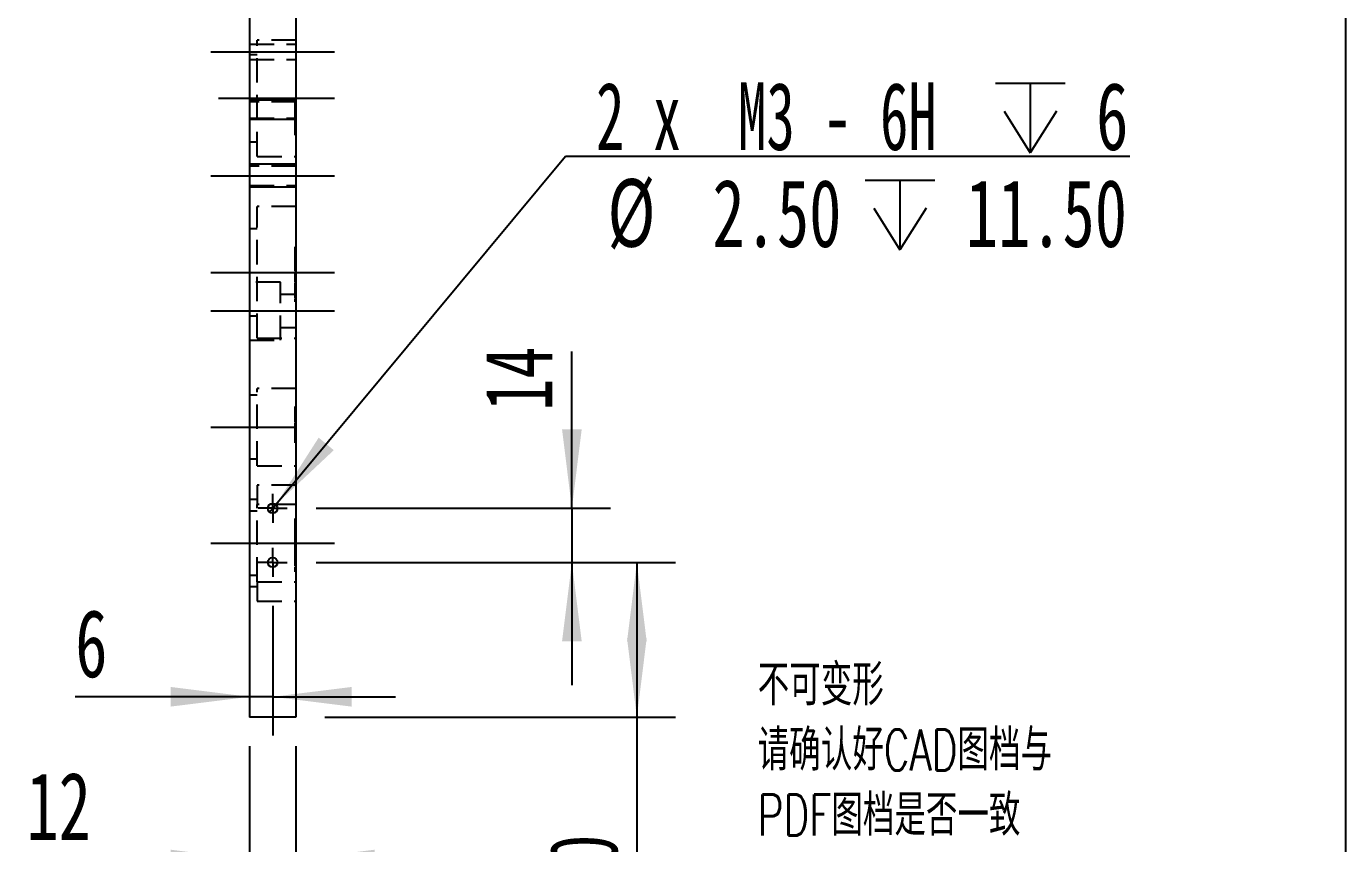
# Model space of a CAD drawing. Extents: x 2 to 292, y 3 to 207.
# Drawn here: x 224 to 292.2, y 39.7 to 82 of the extents above; entities that cross this region are included whole.
import ezdxf

# ---------------------------------------------------------------- set-up
doc = ezdxf.new("R2010")
doc.units = 0
for name, pattern in [('SLD-中心线', [34.29, 30.48, -1.27, 1.27, -1.27]), ('SLD-实线', [0]), ('SLD-虚线', [1.905, 1.27, -0.635])]:
    doc.linetypes.add(name, pattern=pattern)
doc.layers.get('0').update_dxf_attribs({"linetype": 'CONTINUOUS'})
doc.layers.add('图框', color=7, linetype='SLD-实线')
doc.layers.add('粗实线', color=7, linetype='SLD-实线')
doc.styles.add('SLDTEXTSTYLE0', font='TXT', dxfattribs={"width": 0.7, "bigfont": 'bigfont'})
doc.styles.add('SLDTEXTSTYLE11', font='TXT', dxfattribs={"width": 0.616667})
doc.styles.add('SLDTEXTSTYLE2', font='TXT', dxfattribs={"width": 0.7})
doc.dimstyles.new('SLDDIMSTYLE13', dxfattribs={"dimtxt": 3.5, "dimasz": 4.08, "dimexe": 0, "dimexo": 0.0625, "dimgap": 0.875, "dimtad": 2, "dimlfac": 5, "dimrnd": 1e-09, "dimzin": 12, "dimtxsty": 'SLDTEXTSTYLE2', "dimsah": 1, "dimcen": 0.09, "dimazin": 3, "dimtfac": 1, "dimtmove": 0, "dimatfit": 3, "dimtolj": 1, "dimtzin": 12})
doc.dimstyles.new('SLDDIMSTYLE15', dxfattribs={"dimtxt": 3.5, "dimasz": 4.08, "dimexe": 0, "dimexo": 0.0625, "dimgap": 0.875, "dimtad": 0, "dimtih": 1, "dimtoh": 1, "dimdec": 6, "dimlfac": 5, "dimrnd": 1e-09, "dimzin": 12, "dimtxsty": 'SLDTEXTSTYLE2', "dimblk1": 'NONE', "dimsah": 1, "dimcen": 0, "dimazin": 3, "dimtfac": 1, "dimtmove": 0, "dimatfit": 3, "dimtolj": 1, "dimtzin": 12})
doc.dimstyles.new('SLDDIMSTYLE4', dxfattribs={"dimtxt": 3.5, "dimasz": 4.08, "dimexe": 0, "dimexo": 0.0625, "dimgap": 0.875, "dimtad": 2, "dimlfac": 5, "dimrnd": 1e-09, "dimzin": 12, "dimtxsty": 'SLDTEXTSTYLE2', "dimsah": 1, "dimcen": 0.09, "dimazin": 3, "dimtfac": 1, "dimtofl": 0, "dimtmove": 0, "dimatfit": 3, "dimtolj": 1, "dimtzin": 12})

# ---------------------------------------------------------------- blocks, each defined once
blk = doc.blocks.new('SW_NOTE_0')
at = {"layer": '图框', "color": 0, "char_height": 2.11667, "attachment_point": 1, "rotation": 360, "style": 'SLDTEXTSTYLE0'}
for s, insert in [('\\M+19573\\M+189C2变\\M+18C60', (0, 2.729)), ('请确认\\M+18D44CAD图\\M+19E83\\M+1975E', (0, -0.639)), ('PDF图\\M+19E83\\M+190A5\\M+194DB\\M+188EA\\M+19276', (0, -4.006))]:
    blk.add_mtext(s, dxfattribs=dict(at, insert=insert))
blk = doc.blocks.new('_D_78')
at = {"layer": '图框', "color": 5}
for p, q in [((235.53, 44.771), (235.53, 36.91)), ((237.93, 44.771), (237.93, 36.91)), ((235.53, 38.91), (223.994, 38.91)), ((237.93, 38.91), (235.53, 38.91)), ((237.93, 38.91), (244.28, 38.91))]:
    blk.add_line(p, q, dxfattribs=at)
for points in [[(235.53, 38.91), (231.45, 39.418), (231.45, 38.402)], [(237.93, 38.91), (242.01, 38.402), (242.01, 39.418)]]:
    blk.add_solid(points, dxfattribs=at)
at = {"layer": '图框', "color": 5, "insert": (223.994, 43.422), "char_height": 3.5, "attachment_point": 1, "style": 'SLDTEXTSTYLE2'}
blk.add_mtext('12', dxfattribs=at)
blk = doc.blocks.new('_D_79')
at = {"layer": '图框', "color": 5}
for p, q in [((238.98, 54.271), (257.558, 54.271)), ((255.558, 54.271), (255.558, 46.271)), ((239.43, 46.271), (257.558, 46.271)), ((255.558, 46.271), (255.558, 36.864))]:
    blk.add_line(p, q, dxfattribs=at)
for points in [[(255.558, 54.271), (255.05, 50.191), (256.066, 50.191)], [(255.558, 46.271), (256.066, 50.351), (255.05, 50.351)]]:
    blk.add_solid(points, dxfattribs=at)
at = {"layer": '图框', "color": 5, "insert": (251.046, 36.864), "char_height": 3.5, "attachment_point": 1, "rotation": 90, "style": 'SLDTEXTSTYLE2'}
blk.add_mtext('40', dxfattribs=at)
blk = doc.blocks.new('_D_80')
at = {"layer": '图框', "color": 5}
for p, q in [((252.198, 57.071), (252.198, 65.178)), ((238.98, 57.071), (254.198, 57.071)), ((252.198, 57.071), (252.198, 54.271)), ((238.98, 54.271), (254.198, 54.271)), ((252.198, 54.271), (252.198, 47.921))]:
    blk.add_line(p, q, dxfattribs=at)
for points in [[(252.198, 57.071), (252.706, 61.151), (251.69, 61.151)], [(252.198, 54.271), (251.69, 50.191), (252.706, 50.191)]]:
    blk.add_solid(points, dxfattribs=at)
at = {"layer": '图框', "color": 5, "insert": (247.687, 62.106), "char_height": 3.5, "attachment_point": 1, "rotation": 90, "style": 'SLDTEXTSTYLE2'}
blk.add_mtext('14', dxfattribs=at)
blk = doc.blocks.new('_D_81')
at = {"layer": '图框', "color": 5}
for p, q in [((236.73, 52.021), (236.73, 45.325)), ((235.53, 47.325), (226.52, 47.325)), ((236.73, 47.325), (235.53, 47.325)), ((236.73, 47.325), (243.08, 47.325))]:
    blk.add_line(p, q, dxfattribs=at)
for points in [[(235.53, 47.325), (231.45, 47.833), (231.45, 46.817)], [(236.73, 47.325), (240.81, 46.817), (240.81, 47.833)]]:
    blk.add_solid(points, dxfattribs=at)
at = {"layer": '图框', "color": 5, "insert": (226.52, 51.837), "char_height": 3.5, "attachment_point": 1, "style": 'SLDTEXTSTYLE2'}
blk.add_mtext('6', dxfattribs=at)
blk = doc.blocks.new('SW_SYMBOL_HOLE_DEPTH')
at = {"layer": '图框', "color": 0}
for p, q in [((0, 875), (800, 875)), ((400, 875), (400, 75)), ((100, 555), (400, 75)), ((700, 555), (400, 75))]:
    blk.add_line(p, q, dxfattribs=at)
blk = doc.blocks.new('_D_82')
at = {"layer": '图框', "color": 5}
for p, q in [((236.89, 57.264), (251.86, 75.28)), ((251.86, 75.28), (281.053, 75.28)), ((236.57, 56.879), (236.89, 57.264))]:
    blk.add_line(p, q, dxfattribs=at)
blk.add_solid([(236.89, 57.264), (239.888, 60.077), (239.107, 60.726)], dxfattribs=at)
at = {"layer": '图框', "color": 5, "xscale": 0.004511737089201878, "yscale": 0.004511737089201878, "zscale": 0.004511737089201878}
for p in [(274.093, 75.108), (267.356, 70.094)]:
    blk.add_blockref('SW_SYMBOL_HOLE_DEPTH', p, dxfattribs=at)
at = {"layer": '图框', "color": 5, "char_height": 3.5, "attachment_point": 1}
for s, insert, style in [('2 x  M3 - 6H', (253.448, 79.1), 'SLDTEXTSTYLE11'), ('6', (279.303, 79.1), 'SLDTEXTSTYLE2'), ('%%c', (254.04, 74.1), 'SLDTEXTSTYLE2'), ('2.50', (259.467, 74.085), 'SLDTEXTSTYLE2'), ('11.50', (272.567, 74.085), 'SLDTEXTSTYLE2')]:
    blk.add_mtext(s, dxfattribs=dict(at, insert=insert, style=style))
blk = doc.blocks.new('_NONE')
blk = doc.blocks.new('SW_CENTERMARKSYMBOL_68')
at = {"layer": '图框', "color": 0}
for p, q in [((0, 0.5), (0, 0.75)), ((-0.5, 0), (-0.75, 0)), ((0, 0), (-0.5, 0)), ((0, 0), (0, 0.5)), ((0, 0), (0, -0.5)), ((0, 0), (0.5, 0)), ((0.5, 0), (0.75, 0)), ((0, -0.5), (0, -0.75))]:
    blk.add_line(p, q, dxfattribs=at)
blk = doc.blocks.new('SW_CENTERMARKSYMBOL_69')
at = {"layer": '图框', "color": 0}
for p, q in [((0, 0.5), (0, 0.75)), ((-0.5, 0), (-0.75, 0)), ((0, 0), (-0.5, 0)), ((0, 0), (0, 0.5)), ((0, 0), (0, -0.5)), ((0, 0), (0.5, 0)), ((0.5, 0), (0.75, 0)), ((0, -0.5), (0, -0.75))]:
    blk.add_line(p, q, dxfattribs=at)

msp = doc.modelspace()

# ---------------------------------------------------------------- linework, layer by layer
at = {"color": 7, "linetype": 'SLD-实线'}
for p, q in [((235.53011907, 162.27148789), (235.53011907, 46.27149122)), ((237.93011909, 162.27148789), (237.93011909, 46.27149122)), ((237.93011908, 78.17148955), (235.53011908, 78.17148955)), ((237.93011908, 78.17148955), (235.53011908, 78.17148955)), ((237.93011908, 78.17148955), (235.53011908, 78.17148955)), ((237.93011908, 78.17148955), (235.53011908, 78.17148955)), ((237.93011908, 77.17148955), (235.53011908, 77.17148955)), ((237.93011908, 77.17148955), (235.53011908, 77.17148955)), ((237.93011908, 77.17148955), (235.53011908, 77.17148955)), ((237.93011908, 77.17148955), (235.53011908, 77.17148955)), ((237.93011908, 74.87148955), (235.53011908, 74.87148955)), ((237.93011908, 74.87148955), (235.53011908, 74.87148955)), ((237.93011908, 73.67148955), (235.53011908, 73.67148955)), ((237.93011908, 73.67148955), (235.53011908, 73.67148955)), ((237.93011909, 67.98231619), (237.93511908, 67.98231619)), ((237.93011909, 67.88961905), (237.93511908, 67.88961905)), ((237.93011909, 46.27149122), (235.53011907, 46.27149122))]:
    msp.add_line(p, q, dxfattribs=at)
at = {"color": 7, "linetype": 'SLD-虚线'}
for p, q in [((235.93011904, 75.27149039), (235.93011904, 81.27148914)), ((237.93011909, 81.27148914), (235.93011904, 81.27148914)), ((235.53011907, 81.07149022), (237.93011909, 81.07149022)), ((235.93011904, 80.52148985), (235.53011907, 80.52148985)), ((235.53011907, 80.27149009), (237.93011909, 80.27149009)), ((237.93011909, 78.09149044), (235.53011907, 78.09149044)), ((237.89011906, 78.22759467), (237.89011906, 78.29109448)), ((237.89011906, 78.29109448), (237.93011909, 78.29109448)), ((237.89011906, 78.22759467), (237.93011909, 78.22759467)), ((237.89011906, 78.07801085), (237.93011909, 78.07801085)), ((237.89011906, 77.99746411), (237.93011909, 77.99746411)), ((237.89011906, 77.94845419), (237.89011906, 77.99746411)), ((237.89011906, 77.94845419), (237.93011909, 77.94845419)), ((237.89011906, 76.95037442), (237.89011906, 77.94845419)), ((235.53011907, 77.25148814), (237.93011909, 77.25148814)), ((237.89011906, 76.95037442), (237.93011909, 76.95037442)), ((237.89011906, 76.76328438), (237.93011909, 76.76328438)), ((237.89011906, 76.54764669), (237.93011909, 76.54764669)), ((237.89011906, 76.4440866), (237.89011906, 76.54764669)), ((237.89011906, 76.4440866), (237.93011909, 76.4440866)), ((237.89011906, 76.40658336), (237.89011906, 76.4440866)), ((237.89011906, 76.40658336), (237.93011909, 76.40658336)), ((235.53011907, 76.02148967), (235.93011904, 76.02148967)), ((237.89011906, 76.37504952), (237.93011909, 76.37504952)), ((235.93011904, 75.27149039), (237.93011909, 75.27149039)), ((237.93011909, 74.77149087), (235.53011907, 74.77149087)), ((235.53011907, 73.77148884), (237.93011909, 73.77148884)), ((235.93011904, 65.87148922), (235.93011904, 72.6714881)), ((237.93011909, 72.6714881), (235.93011904, 72.6714881)), ((235.93011904, 71.52149098), (235.53011907, 71.52149098)), ((237.89011906, 70.60432451), (237.93011909, 70.60432451)), ((237.89011906, 70.58429437), (237.93011909, 70.58429437)), ((237.89011906, 70.57577389), (237.93011909, 70.57577389)), ((237.89011906, 70.55574375), (237.93011909, 70.55574375)), ((237.89011906, 70.55276053), (237.93011909, 70.55276053)), ((237.89011906, 70.54977732), (237.93011909, 70.54977732)), ((237.89011906, 70.52974718), (237.93011909, 70.52974718)), ((237.89011906, 70.50971704), (237.93011909, 70.50971704)), ((237.89011906, 70.48372047), (237.93011909, 70.48372047)), ((237.89011906, 70.40019053), (237.93011909, 70.40019053)), ((237.89011906, 70.36269026), (237.93011909, 70.36269026)), ((237.89011906, 70.34862655), (237.93011909, 70.34862655)), ((237.89011906, 70.33711987), (237.93011909, 70.33711987)), ((237.89011906, 70.30259984), (237.93011909, 70.30259984)), ((237.89011906, 70.28214353), (237.93011909, 70.28214353)), ((237.93011909, 70.24135011), (237.89011906, 70.24135011)), ((237.89011906, 70.23355978), (237.93011909, 70.23355978)), ((237.89011906, 70.23057657), (237.93011909, 70.23057657)), ((237.89011906, 70.2220531), (237.93011909, 70.2220531)), ((237.89011906, 70.21906989), (237.93011909, 70.21906989)), ((237.89011906, 70.18753605), (237.93011909, 70.18753605)), ((237.89011906, 70.15301602), (237.93011909, 70.15301602)), ((237.89011906, 70.15003281), (237.93011909, 70.15003281)), ((237.89011906, 70.11551278), (237.93011909, 70.11551278)), ((237.89011906, 70.10102289), (237.93011909, 70.10102289)), ((237.89011906, 70.0969817), (237.93011909, 70.0969817)), ((237.89011906, 70.086533), (237.93011909, 70.086533)), ((237.89011906, 70.06096261), (237.93011909, 70.06096261)), ((237.89011906, 70.04647272), (237.93011909, 70.04647272)), ((237.89011906, 70.0405063), (237.93011909, 70.0405063)), ((237.89011906, 70.02047616), (237.93011909, 70.02047616)), ((237.89011906, 70.01195269), (237.93011909, 70.01195269)), ((237.89011906, 70.00343221), (237.93011909, 70.00343221)), ((237.89011906, 69.99192553), (237.93011909, 69.99192553)), ((237.89011906, 69.98041885), (237.93011909, 69.98041885)), ((237.89011906, 69.95442229), (237.93011909, 69.95442229)), ((237.89011906, 69.92288547), (237.93011909, 69.92288547)), ((237.93011909, 69.91571801), (237.89011906, 69.91571801)), ((237.89011906, 69.90541237), (237.93011909, 69.90541237)), ((237.89011906, 69.89987212), (237.93011909, 69.89987212)), ((237.89011906, 69.87089234), (237.93011909, 69.87089234)), ((237.93011909, 69.84489875), (237.89011906, 69.84489875)), ((237.89011906, 69.84233873), (237.93011909, 69.84233873)), ((237.89011906, 69.8333891), (237.93011909, 69.8333891)), ((237.89011906, 69.82188242), (237.93011909, 69.82188242)), ((237.89011906, 69.80185526), (237.93011909, 69.80185526)), ((237.89011906, 69.75582855), (237.93011909, 69.75582855)), ((237.89011906, 69.74133866), (237.93011909, 69.74133866)), ((237.89011906, 69.7328152), (237.93011909, 69.7328152)), ((237.89011906, 69.72727495), (237.93011909, 69.72727495)), ((237.89011906, 69.72429174), (237.93011909, 69.72429174)), ((237.89011906, 69.70426159), (237.93011909, 69.70426159)), ((237.89011906, 69.66377514), (237.93011909, 69.66377514)), ((237.89011906, 69.65525168), (237.93011909, 69.65525168)), ((237.89011906, 69.64672821), (237.93011909, 69.64672821)), ((237.89011906, 69.63777857), (237.93011909, 69.63777857)), ((237.89011906, 69.6262719), (237.93011909, 69.6262719)), ((237.89011906, 69.59473806), (237.93011909, 69.59473806)), ((237.89011906, 69.58024817), (237.93011909, 69.58024817)), ((237.89011906, 69.57470792), (237.93011909, 69.57470792)), ((237.89011906, 69.56618445), (237.93011909, 69.56618445)), ((237.89011906, 69.51717454), (237.93011909, 69.51717454)), ((237.89011906, 69.50566786), (237.93011909, 69.50566786)), ((237.89011906, 69.49714439), (237.93011909, 69.49714439)), ((237.89011906, 69.49117797), (237.93011909, 69.49117797)), ((237.89011906, 69.4651814), (237.93011909, 69.4651814)), ((237.89011906, 69.38463765), (237.89011906, 69.4366278)), ((237.89011906, 69.4366278), (237.93011909, 69.4366278)), ((237.89011906, 69.42810433), (237.93011909, 69.42810433)), ((237.89011906, 69.41361743), (237.93011909, 69.41361743)), ((237.89011906, 69.38463765), (237.93011909, 69.38463765)), ((237.89011906, 69.34457737), (237.89011906, 69.38463765)), ((237.89011906, 69.38208061), (237.93011909, 69.38208061)), ((237.89011906, 69.37611418), (237.93011909, 69.37611418)), ((237.93011909, 69.35949641), (237.89011906, 69.35949641)), ((237.89011906, 69.34457737), (237.93011909, 69.34457737)), ((237.89011906, 69.34159415), (237.93011909, 69.34159415)), ((237.89011906, 69.32454722), (237.93011909, 69.32454722)), ((237.89011906, 69.30153387), (237.93011909, 69.30153387)), ((237.89011906, 69.29002719), (237.93011909, 69.29002719)), ((237.89011906, 69.28406077), (237.93011909, 69.28406077)), ((237.89011906, 69.27852052), (237.93011909, 69.27852052)), ((237.89011906, 69.26403063), (237.93011909, 69.26403063)), ((237.89011906, 69.25550716), (237.93011909, 69.25550716)), ((237.89011906, 69.25252395), (237.93011909, 69.25252395)), ((237.89011906, 69.24954074), (237.93011909, 69.24954074)), ((237.89011906, 69.24101728), (237.93011909, 69.24101728)), ((237.89011906, 69.22354715), (237.93011909, 69.22354715)), ((237.89011906, 69.22099011), (237.93011909, 69.22099011)), ((237.89011906, 69.2180069), (237.93011909, 69.2180069)), ((237.89011906, 69.21502369), (237.93011909, 69.21502369)), ((237.89011906, 69.13447695), (237.89011906, 69.20948344)), ((237.89011906, 69.20948344), (237.93011909, 69.20948344)), ((237.89011906, 69.17604225), (237.93011909, 69.17604225)), ((237.89011906, 69.1719802), (237.93011909, 69.1719802)), ((237.89011906, 69.13447695), (237.93011909, 69.13447695)), ((237.89011906, 69.01387291), (237.89011906, 69.13447695)), ((237.89011906, 69.12297028), (237.93011909, 69.12297028)), ((237.89011906, 69.09995692), (237.93011909, 69.09995692)), ((237.89011906, 69.09441667), (237.93011909, 69.09441667)), ((237.89011906, 69.07992678), (237.93011909, 69.07992678)), ((237.89011906, 69.050947), (237.93011909, 69.050947)), ((237.89011906, 69.03091984), (237.93011909, 69.03091984)), ((237.89011906, 68.91031282), (237.89011906, 69.01387291)), ((237.89011906, 69.01387291), (237.93011909, 69.01387291)), ((237.89011906, 69.00236624), (237.93011909, 69.00236624)), ((237.89011906, 68.964863), (237.93011909, 68.964863)), ((237.89011906, 68.95037311), (237.93011909, 68.95037311)), ((237.89011906, 68.93588322), (237.93011909, 68.93588322)), ((237.89011906, 68.92735975), (237.93011909, 68.92735975)), ((237.89011906, 68.9218195), (237.93011909, 68.9218195)), ((237.89011906, 68.91585308), (237.93011909, 68.91585308)), ((237.89011906, 68.89283972), (237.89011906, 68.91031282)), ((237.89011906, 68.91031282), (237.93011909, 68.91031282)), ((237.89011906, 68.89582294), (237.93011909, 68.89582294)), ((237.89011906, 68.89283972), (237.93011909, 68.89283972)), ((237.1301191, 68.77149063), (235.53011907, 68.77149063)), ((237.1301191, 65.77149051), (237.1301191, 68.77149063)), ((237.88511907, 68.69552451), (237.93511908, 68.69552451)), ((237.89011906, 68.87834983), (237.93011909, 68.87834983)), ((237.89011906, 68.87579279), (237.93011909, 68.87579279)), ((237.89011906, 68.85831969), (237.93011909, 68.85831969)), ((237.89011906, 68.85533648), (237.93011909, 68.85533648)), ((237.89011906, 68.84681302), (237.93011909, 68.84681302)), ((237.89011906, 68.76925247), (237.89011906, 68.84681302)), ((237.89011906, 68.83829253), (237.93011909, 68.83829253)), ((237.89011906, 68.82678586), (237.93011909, 68.82678586)), ((237.89011906, 68.82081943), (237.93011909, 68.82081943)), ((237.89011906, 68.8037725), (237.93011909, 68.8037725)), ((237.89011906, 68.78374236), (237.93011909, 68.78374236)), ((237.89011906, 68.77223569), (237.93011909, 68.77223569)), ((237.89011906, 68.76925247), (237.93011909, 68.76925247)), ((237.89011906, 68.76328605), (237.93011909, 68.76328605)), ((237.89011906, 68.73771566), (237.93011909, 68.73771566)), ((237.89011906, 68.73473244), (237.93011909, 68.73473244)), ((237.89011906, 68.68749278), (237.89011906, 68.73473244)), ((237.89011906, 68.68870574), (237.93011909, 68.68870574)), ((237.89011906, 68.68018227), (237.93011909, 68.68018227)), ((237.89011906, 68.60816198), (237.89011906, 68.67123263)), ((237.89011906, 68.67123263), (237.93011909, 68.67123263)), ((237.89011906, 68.65972596), (237.93011909, 68.65972596)), ((237.89011906, 68.65120547), (237.93011909, 68.65120547)), ((237.89011906, 68.63415855), (237.93011909, 68.63415855)), ((237.89011906, 68.61114519), (237.93011909, 68.61114519)), ((237.89011906, 68.60816198), (237.93011909, 68.60816198)), ((237.89011906, 68.5791822), (237.93011909, 68.5791822)), ((237.89011906, 68.57662516), (237.93011909, 68.57662516)), ((237.89011906, 68.53912192), (237.93011909, 68.53912192)), ((237.89011906, 68.53315549), (237.93011909, 68.53315549)), ((237.89011906, 68.52761524), (237.93011909, 68.52761524)), ((237.89011906, 68.47008186), (237.93011909, 68.47008186)), ((237.89011906, 68.45261174), (237.93011909, 68.45261174)), ((237.89011906, 68.40658503), (237.93011909, 68.40658503)), ((237.89011906, 68.39507835), (237.93011909, 68.39507835)), ((237.89011906, 68.3895381), (237.93011909, 68.3895381)), ((237.89011906, 68.38101464), (237.93011909, 68.38101464)), ((237.89011906, 68.372065), (237.93011909, 68.372065)), ((237.89011906, 68.36055832), (237.93011909, 68.36055832)), ((237.89011906, 68.3435114), (237.93011909, 68.3435114)), ((237.89011906, 68.32902151), (237.93011909, 68.32902151)), ((237.89011906, 68.30126958), (237.93011909, 68.30126958)), ((237.89011906, 68.27745455), (237.93011909, 68.27745455)), ((237.89011906, 68.22844761), (237.93011909, 68.22844761)), ((237.89011906, 68.2254644), (237.93011909, 68.2254644)), ((237.93011909, 68.12149005), (237.1301191, 68.12149005)), ((237.88511907, 68.17047017), (237.93511908, 68.17047017)), ((237.88511907, 67.98231619), (237.93011909, 67.98231619)), ((237.88511907, 67.88961905), (237.93011909, 67.88961905)), ((237.88511907, 67.79752987), (237.93511908, 67.79752987)), ((237.88511907, 67.74036007), (237.93511908, 67.74036007)), ((237.88511907, 67.73792224), (237.93511908, 67.73792224)), ((237.89011906, 68.18796115), (237.93011909, 68.18796115)), ((237.89011906, 68.17645448), (237.93011909, 68.17645448)), ((237.89011906, 68.14790087), (237.93011909, 68.14790087)), ((237.89011906, 68.11039763), (237.93011909, 68.11039763)), ((237.89011906, 67.99831706), (237.89011906, 68.10741442)), ((237.89011906, 68.10741442), (237.93011909, 68.10741442)), ((237.89011906, 68.10485738), (237.93011909, 68.10485738)), ((237.89011906, 68.09889095), (237.93011909, 68.09889095)), ((237.89011906, 68.0643739), (237.93011909, 68.0643739)), ((237.89011906, 68.05286723), (237.93011909, 68.05286723)), ((237.89011906, 68.02133041), (237.93011909, 68.02133041)), ((237.89011906, 67.99831706), (237.93011909, 67.99831706)), ((237.89011906, 67.99235063), (237.93011909, 67.99235063)), ((237.89011906, 67.97232049), (237.93011909, 67.97232049)), ((237.89011906, 67.96933728), (237.93011909, 67.96933728)), ((237.89011906, 67.94078367), (237.93011909, 67.94078367)), ((237.89011906, 67.93481725), (237.93011909, 67.93481725)), ((237.89011906, 67.86023992), (237.93011909, 67.86023992)), ((237.89011906, 67.79972332), (237.93011909, 67.79972332)), ((237.89011906, 67.76520329), (237.93011909, 67.76520329)), ((237.89011906, 67.74517315), (237.93011909, 67.74517315)), ((237.89011906, 67.73920672), (237.93011909, 67.73920672)), ((235.53011907, 67.02148932), (235.93011904, 67.02148932)), ((237.1301191, 66.4214881), (237.93011909, 66.4214881)), ((235.53011907, 65.77149051), (237.1301191, 65.77149051)), ((235.93011904, 65.87148922), (237.93011909, 65.87148922)), ((235.93011904, 62.92148846), (235.53011907, 62.92148846)), ((235.93011904, 59.27149075), (235.93011904, 63.27148991)), ((237.93011909, 63.27148991), (235.93011904, 63.27148991)), ((237.89011906, 62.33115213), (237.89011906, 62.3396756)), ((237.89011906, 62.3396756), (237.93011909, 62.3396756)), ((237.89011906, 62.2966321), (237.89011906, 62.33115213)), ((237.89011906, 62.33115213), (237.93011909, 62.33115213)), ((237.89011906, 62.32561188), (237.93011909, 62.32561188)), ((237.89011906, 62.2966321), (237.93011909, 62.2966321)), ((237.89011906, 62.28810864), (237.93011909, 62.28810864)), ((237.89011906, 62.27958816), (237.93011909, 62.27958816)), ((237.89011906, 62.27660494), (237.93011909, 62.27660494)), ((237.89011906, 62.25913184), (237.93011909, 62.25913184)), ((237.89011906, 62.22205477), (237.93011909, 62.22205477)), ((237.89011906, 62.21310514), (237.93011909, 62.21310514)), ((237.89011906, 62.18455153), (237.93011909, 62.18455153)), ((237.89011906, 62.16153818), (237.93011909, 62.16153818)), ((237.89011906, 62.15855496), (237.93011909, 62.15855496)), ((237.89011906, 62.00897115), (237.93011909, 62.00897115)), ((237.89011906, 62.00044768), (237.93011909, 62.00044768)), ((237.89011906, 61.94845455), (237.93011909, 61.94845455)), ((237.89011906, 61.90541106), (237.93011909, 61.90541106)), ((237.89011906, 61.86148542), (237.89011906, 61.90541106)), ((237.89011906, 61.81634384), (237.93011909, 61.81634384)), ((237.89011906, 61.64374667), (237.93011909, 61.64374667)), ((237.89011906, 61.59175354), (237.93011909, 61.59175354)), ((237.89011906, 61.54871004), (237.93011909, 61.54871004)), ((237.89011906, 61.35656553), (237.89011906, 61.39358597)), ((237.89011906, 61.39358597), (237.93011909, 61.39358597)), ((237.89011906, 61.38761955), (237.93011909, 61.38761955)), ((237.89011906, 61.33008617), (237.93011909, 61.33008617)), ((237.89011906, 61.2465592), (237.89011906, 61.3215627)), ((237.89011906, 61.3215627), (237.93011909, 61.3215627)), ((237.89011906, 61.2465592), (237.93011909, 61.2465592)), ((237.89011906, 61.23505252), (237.93011909, 61.23505252)), ((237.89011906, 61.14598232), (237.93011909, 61.14598232)), ((237.89011906, 60.94483154), (237.93011909, 60.94483154)), ((237.89011906, 60.72876769), (237.93011909, 60.72876769)), ((237.88511907, 60.47853845), (237.93511908, 60.47853845)), ((237.89011906, 60.69723087), (237.93011909, 60.69723087)), ((237.89011906, 60.69424766), (237.93011909, 60.69424766)), ((237.89011906, 60.59068757), (237.93011909, 60.59068757)), ((237.89011906, 60.57364064), (237.93011909, 60.57364064)), ((237.89011906, 60.56511717), (237.93011909, 60.56511717)), ((237.89011906, 60.53912359), (237.93011909, 60.53912359)), ((237.89011906, 60.47860699), (237.93011909, 60.47860699)), ((237.89011906, 60.4641171), (237.93011909, 60.4641171)), ((237.89011906, 60.4355635), (237.93011909, 60.4355635)), ((237.89011906, 60.41553336), (237.93011909, 60.41553336)), ((237.89011906, 60.41255014), (237.93011909, 60.41255014)), ((235.53011907, 59.62148922), (235.93011904, 59.62148922)), ((235.93011904, 59.27149075), (237.93011909, 59.27149075)), ((235.93011904, 58.27148872), (235.93011904, 57.27148967)), ((237.93011909, 58.27148872), (235.93011904, 58.27148872)), ((235.93011904, 57.52148943), (235.53011907, 57.52148943)), ((235.93011904, 56.92148822), (235.53011907, 56.92148822)), ((235.93011904, 53.27149051), (235.93011904, 57.27148967)), ((237.93011909, 57.27148967), (235.93011904, 57.27148967)), ((237.89011906, 56.50971549), (237.89011906, 56.54423552)), ((237.89011906, 56.54423552), (237.93011909, 56.54423552)), ((237.89011906, 56.48670512), (237.89011906, 56.50971549)), ((237.89011906, 56.50971549), (237.93011909, 56.50971549)), ((237.89011906, 56.48670512), (237.93011909, 56.48670512)), ((237.89011906, 56.36865514), (237.93011909, 56.36865514)), ((237.89011906, 56.27063828), (237.89011906, 56.30813854)), ((237.89011906, 56.30813854), (237.93011909, 56.30813854)), ((237.89011906, 56.29961508), (237.93011909, 56.29961508)), ((237.89011906, 56.29365163), (237.93011909, 56.29365163)), ((237.89011906, 56.28811138), (237.93011909, 56.28811138)), ((237.89011906, 56.28214496), (237.93011909, 56.28214496)), ((237.89011906, 56.27958792), (237.93011909, 56.27958792)), ((237.89011906, 56.27660471), (237.93011909, 56.27660471)), ((237.89011906, 56.22205453), (237.89011906, 56.27063828)), ((237.89011906, 56.27063828), (237.93011909, 56.27063828)), ((237.89011906, 56.26211482), (237.93011909, 56.26211482)), ((237.89011906, 56.25359135), (237.93011909, 56.25359135)), ((237.93011909, 56.24651032), (237.89011906, 56.24651032)), ((237.89011906, 56.22759479), (237.93011909, 56.22759479)), ((237.89011906, 56.22461157), (237.93011909, 56.22461157)), ((237.89011906, 56.22205453), (237.93011909, 56.22205453)), ((237.89011906, 56.19307476), (237.93011909, 56.19307476)), ((237.89011906, 56.17602783), (237.93011909, 56.17602783)), ((237.89011906, 56.15855473), (237.93011909, 56.15855473)), ((237.89011906, 56.13554137), (237.93011909, 56.13554137)), ((237.89011906, 56.13255816), (237.93011909, 56.13255816)), ((237.89011906, 56.13000112), (237.93011909, 56.13000112)), ((237.89011906, 56.12701791), (237.93011909, 56.12701791)), ((237.89011906, 56.10102432), (237.93011909, 56.10102432)), ((237.89011906, 56.08653443), (237.93011909, 56.08653443)), ((237.89011906, 56.08099418), (237.93011909, 56.08099418)), ((237.89011906, 56.06352108), (237.93011909, 56.06352108)), ((237.89011906, 56.0520144), (237.93011909, 56.0520144)), ((237.89011906, 56.04945736), (237.93011909, 56.04945736)), ((237.89011906, 56.04647415), (237.93011909, 56.04647415)), ((237.89011906, 56.04050773), (237.93011909, 56.04050773)), ((237.89011906, 56.02644401), (237.93011909, 56.02644401)), ((237.89011906, 56.0234608), (237.93011909, 56.0234608)), ((237.89011906, 55.99746423), (237.93011909, 55.99746423)), ((237.89011906, 55.98297434), (237.93011909, 55.98297434)), ((237.89011906, 55.95442074), (237.93011909, 55.95442074)), ((237.89011906, 55.95143753), (237.93011909, 55.95143753)), ((237.89011906, 55.93993085), (237.93011909, 55.93993085)), ((237.89011906, 55.91990071), (237.93011909, 55.91990071)), ((237.89011906, 55.91138022), (237.93011909, 55.91138022)), ((237.89011906, 55.90243059), (237.93011909, 55.90243059)), ((237.89011906, 55.64374643), (237.89011906, 55.90243059)), ((237.89011906, 55.88444787), (237.93011909, 55.88444787)), ((237.89011906, 55.87089377), (237.93011909, 55.87089377)), ((237.89011906, 55.85640388), (237.93011909, 55.85640388)), ((237.89011906, 55.84788042), (237.93011909, 55.84788042)), ((237.89011906, 55.83083349), (237.93011909, 55.83083349)), ((237.89011906, 55.82785028), (237.93011909, 55.82785028)), ((237.89011906, 55.82486706), (237.93011909, 55.82486706)), ((237.89011906, 55.82188385), (237.93011909, 55.82188385)), ((237.89011906, 55.80483692), (237.93011909, 55.80483692)), ((237.89011906, 55.78309911), (237.93011909, 55.78309911)), ((237.89011906, 55.77884036), (237.93011909, 55.77884036)), ((237.89011906, 55.76435047), (237.93011909, 55.76435047)), ((237.89011906, 55.755827), (237.93011909, 55.755827)), ((237.89011906, 55.74432033), (237.93011909, 55.74432033)), ((237.89011906, 55.73579686), (237.93011909, 55.73579686)), ((237.89011906, 55.7157697), (237.93011909, 55.7157697)), ((237.89011906, 55.6982966), (237.93011909, 55.6982966)), ((237.89011906, 55.69531339), (237.93011909, 55.69531339)), ((237.89011906, 55.67826646), (237.93011909, 55.67826646)), ((237.89011906, 55.64672964), (237.93011909, 55.64672964)), ((237.89011906, 55.60070293), (237.89011906, 55.64374643)), ((237.89011906, 55.64374643), (237.93011909, 55.64374643)), ((237.89011906, 55.62371629), (237.93011909, 55.62371629)), ((237.89011906, 55.62073308), (237.93011909, 55.62073308)), ((237.89011906, 55.61220961), (237.93011909, 55.61220961)), ((237.89011906, 55.56021648), (237.89011906, 55.60070293)), ((237.89011906, 55.60070293), (237.93011909, 55.60070293)), ((237.89011906, 55.59473651), (237.93011909, 55.59473651)), ((237.89011906, 55.57768958), (237.93011909, 55.57768958)), ((237.89011906, 55.56873994), (237.93011909, 55.56873994)), ((237.89011906, 55.56021648), (237.93011909, 55.56021648)), ((237.89011906, 55.55467623), (237.93011909, 55.55467623)), ((237.89011906, 55.52271622), (237.93011909, 55.52271622)), ((237.93011909, 55.51554578), (237.89011906, 55.51554578)), ((237.89011906, 55.49970286), (237.93011909, 55.49970286)), ((237.89011906, 55.49714583), (237.93011909, 55.49714583)), ((237.89011906, 55.49416261), (237.93011909, 55.49416261)), ((237.89011906, 55.48265594), (237.93011909, 55.48265594)), ((237.89011906, 55.45665937), (237.93011909, 55.45665937)), ((237.89011906, 55.44813591), (237.93011909, 55.44813591)), ((237.89011906, 55.43662923), (237.93011909, 55.43662923)), ((237.89011906, 55.42810577), (237.93011909, 55.42810577)), ((237.89011906, 55.40764945), (237.93011909, 55.40764945)), ((237.89011906, 55.39614277), (237.93011909, 55.39614277)), ((237.89011906, 55.39060252), (237.93011909, 55.39060252)), ((237.89011906, 55.38761931), (237.93011909, 55.38761931)), ((237.89011906, 55.37057238), (237.93011909, 55.37057238)), ((237.89011906, 55.35309928), (237.93011909, 55.35309928)), ((237.89011906, 55.33307212), (237.93011909, 55.33307212)), ((237.89011906, 55.32454866), (237.93011909, 55.32454866)), ((237.89011906, 55.31304198), (237.93011909, 55.31304198)), ((237.89011906, 55.27852195), (237.93011909, 55.27852195)), ((237.88511907, 54.61838859), (237.93511908, 54.61838859)), ((237.89011906, 55.23249524), (237.93011909, 55.23249524)), ((237.89011906, 55.21800535), (237.93011909, 55.21800535)), ((237.89011906, 55.20948189), (237.93011909, 55.20948189)), ((237.89011906, 54.61114364), (237.89011906, 55.19668477)), ((237.89011906, 55.17496186), (237.93011909, 55.17496186)), ((237.89011906, 55.14044183), (237.93011909, 55.14044183)), ((237.89011906, 55.09697514), (237.93011909, 55.09697514)), ((237.89011906, 55.08291143), (237.93011909, 55.08291143)), ((237.89011906, 55.07992821), (237.93011909, 55.07992821)), ((237.89011906, 55.07140475), (237.93011909, 55.07140475)), ((237.89011906, 55.06245511), (237.93011909, 55.06245511)), ((237.89011906, 55.0483914), (237.93011909, 55.0483914)), ((237.89011906, 55.03390151), (237.93011909, 55.03390151)), ((237.89011906, 55.02793508), (237.93011909, 55.02793508)), ((237.89011906, 54.97935134), (237.93011909, 54.97935134)), ((237.89011906, 54.95889502), (237.93011909, 54.95889502)), ((237.89011906, 54.9303444), (237.93011909, 54.9303444)), ((237.89011906, 54.91031426), (237.93011909, 54.91031426)), ((237.89011906, 54.89284115), (237.93011909, 54.89284115)), ((237.89011906, 54.86684459), (237.93011909, 54.86684459)), ((237.89011906, 54.80377095), (237.93011909, 54.80377095)), ((237.89011906, 54.76626771), (237.93011909, 54.76626771)), ((237.89011906, 54.7632845), (237.93011909, 54.7632845)), ((237.89011906, 54.73473387), (237.93011909, 54.73473387)), ((237.89011906, 54.71172052), (237.93011909, 54.71172052)), ((237.89011906, 54.70319706), (237.93011909, 54.70319706)), ((237.89011906, 54.70021384), (237.93011909, 54.70021384)), ((237.89011906, 54.69169038), (237.93011909, 54.69169038)), ((237.89011906, 54.65717035), (237.93011909, 54.65717035)), ((237.89011906, 54.65418714), (237.93011909, 54.65418714)), ((237.89011906, 54.64822071), (237.93011909, 54.64822071)), ((237.89011906, 54.64268046), (237.93011909, 54.64268046)), ((237.89011906, 54.47008329), (237.89011906, 54.61114364)), ((237.89011906, 54.61114364), (237.93011909, 54.61114364)), ((237.89011906, 54.59068733), (237.93011909, 54.59068733)), ((237.89011906, 54.58514708), (237.93011909, 54.58514708)), ((237.88511907, 54.55656367), (237.93511908, 54.55656367)), ((237.88511907, 54.07416242), (237.93511908, 54.07416242)), ((237.89011906, 54.56511694), (237.93011909, 54.56511694)), ((237.89011906, 54.55360132), (237.93011909, 54.55360132)), ((237.89011906, 54.54764681), (237.93011909, 54.54764681)), ((237.89011906, 54.54210656), (237.93011909, 54.54210656)), ((237.89011906, 54.53315692), (237.93011909, 54.53315692)), ((237.89011906, 54.51611), (237.93011909, 54.51611)), ((237.89011906, 54.49863689), (237.93011909, 54.49863689)), ((237.89011906, 54.43258005), (237.89011906, 54.47008329)), ((237.89011906, 54.47008329), (237.93011909, 54.47008329)), ((237.89011906, 54.46155983), (237.93011909, 54.46155983)), ((237.89011906, 54.44408672), (237.93011909, 54.44408672)), ((237.89011906, 54.43258005), (237.93011909, 54.43258005)), ((237.89011906, 54.39251977), (237.89011906, 54.43258005)), ((237.89011906, 54.42959683), (237.93011909, 54.42959683)), ((237.89011906, 54.40402644), (237.93011909, 54.40402644)), ((237.89011906, 54.3950768), (237.93011909, 54.3950768)), ((237.89011906, 54.21693938), (237.89011906, 54.39251977)), ((237.89011906, 54.39251977), (237.93011909, 54.39251977)), ((237.89011906, 54.38953655), (237.93011909, 54.38953655)), ((237.89011906, 54.38655334), (237.93011909, 54.38655334)), ((237.89011906, 54.38101309), (237.93011909, 54.38101309)), ((237.89011906, 54.35203629), (237.93011909, 54.35203629)), ((237.89011906, 54.33498936), (237.93011909, 54.33498936)), ((237.89011906, 54.33025079), (237.93011909, 54.33025079)), ((237.89011906, 54.30302637), (237.93011909, 54.30302637)), ((237.89011906, 54.28001302), (237.93011909, 54.28001302)), ((237.89011906, 54.27148955), (237.93011909, 54.27148955)), ((237.89011906, 54.25146239), (237.93011909, 54.25146239)), ((237.89011906, 54.23142927), (237.93011909, 54.23142927)), ((237.89011906, 54.21693938), (237.93011909, 54.21693938)), ((237.89011906, 54.14789932), (237.89011906, 54.21693938)), ((237.89011906, 54.21395915), (237.93011909, 54.21395915)), ((237.89011906, 54.20244949), (237.93011909, 54.20244949)), ((237.89011906, 54.1909458), (237.93011909, 54.1909458)), ((237.89011906, 54.17645591), (237.93011909, 54.17645591)), ((237.89011906, 54.17091268), (237.93011909, 54.17091268)), ((237.89011906, 54.16793244), (237.93011909, 54.16793244)), ((237.89011906, 54.16494625), (237.93011909, 54.16494625)), ((237.89011906, 54.16238921), (237.93011909, 54.16238921)), ((237.89011906, 54.14789932), (237.93011909, 54.14789932)), ((237.89011906, 54.1304292), (237.93011909, 54.1304292)), ((237.89011906, 54.11039608), (237.93011909, 54.11039608)), ((237.89011906, 54.10741585), (237.93011909, 54.10741585)), ((237.89011906, 54.09036892), (237.93011909, 54.09036892)), ((237.89011906, 54.07885926), (237.93011909, 54.07885926)), ((237.89011906, 54.05710357), (237.93011909, 54.05710357)), ((237.89011906, 54.04988545), (237.93011909, 54.04988545)), ((237.89011906, 54.04136198), (237.93011909, 54.04136198)), ((237.89011906, 53.8832547), (237.89011906, 54.03216498)), ((237.89011906, 54.0128054), (237.93011909, 54.0128054)), ((237.89011906, 53.99234908), (237.93011909, 53.99234908)), ((237.89011906, 53.98979204), (237.93011909, 53.98979204)), ((237.89011906, 53.98593562), (237.93011909, 53.98593562)), ((237.89011906, 53.94930857), (237.93011909, 53.94930857)), ((237.89011906, 53.8832547), (237.89011906, 53.94930857)), ((235.53011907, 53.62148898), (235.93011904, 53.62148898)), ((235.93011904, 53.27149051), (235.93011904, 52.27149146)), ((235.93011904, 53.27149051), (237.93011909, 53.27149051)), ((237.88511907, 53.81329077), (237.93511908, 53.81329077)), ((237.88511907, 53.77969163), (237.93511908, 53.77969163)), ((237.89011906, 53.86024135), (237.89011906, 53.8832547)), ((237.89011906, 53.8832547), (237.93011909, 53.8832547)), ((237.89011906, 53.81975191), (237.89011906, 53.86024135)), ((237.89011906, 53.86024135), (237.93011909, 53.86024135)), ((237.89011906, 53.85171788), (237.93011909, 53.85171788)), ((237.89011906, 53.84575146), (237.93011909, 53.84575146)), ((237.89011906, 53.82870453), (237.93011909, 53.82870453)), ((237.89011906, 53.81975191), (237.93011909, 53.81975191)), ((235.53011907, 53.02149075), (235.93011904, 53.02149075)), ((235.93011904, 52.27149146), (237.93011909, 52.27149146))]:
    msp.add_line(p, q, dxfattribs=at)
at = {"color": 7, "linetype": 'SLD-实线'}
for centre in [(236.73011908, 57.07148955), (236.73011908, 54.27148955)]:
    msp.add_circle(centre, 0.25, dxfattribs=at)
at = {"color": 7, "linetype": 'SLD-虚线'}
for points, knots in [([(237.89011908, 77.99746441), (237.89011908, 78.01002848), (237.89011908, 78.03358034), (237.89011908, 78.06749079), (237.89011908, 78.09691969), (237.89011908, 78.13132346), (237.89011908, 78.17413873), (237.89011908, 78.20931471), (237.89011908, 78.22759439)], [0, 0, 0, 0, 0.1795309137, 0.3365381032, 0.4680308961, 0.5762760266, 0.7798061165, 1, 1, 1, 1]), ([(237.89011908, 76.54764553), (237.89011908, 76.55738932), (237.89011908, 76.57436249), (237.89011908, 76.59669306), (237.89011908, 76.61095207), (237.89011908, 76.62250962), (237.89011908, 76.63335063), (237.89011908, 76.65004248), (237.89011908, 76.67134853), (237.89011908, 76.69649544), (237.89011908, 76.72366629), (237.89011908, 76.75302353), (237.89011908, 76.78609937), (237.89011908, 76.81767987), (237.89011908, 76.84808526), (237.89011908, 76.87735718), (237.89011908, 76.91201603), (237.89011908, 76.93701939), (237.89011908, 76.950373)], [0, 0, 0, 0, 0.0762724811, 0.132862725, 0.1695219286, 0.1871371135, 0.2149891664, 0.2578512575, 0.3144415014, 0.378948551, 0.4479515891, 0.5173412019, 0.5963898835, 0.6896293741, 0.7475926645, 0.8179394206, 0.9027664682, 1, 1, 1, 1]), ([(237.89011908, 76.37504805), (237.89011908, 76.37547648), (237.89011908, 76.37731029), (237.89011908, 76.38119179), (237.89011908, 76.39159639), (237.89011908, 76.40093071), (237.89011908, 76.40658438)], [0, 0, 0, 0, 0.0553162664, 0.2367671115, 0.537720138, 1, 1, 1, 1]), ([(237.89011908, 69.43662912), (237.89011908, 69.43961551), (237.89011908, 69.44671942), (237.89011908, 69.4588448), (237.89011908, 69.47499887), (237.89011908, 69.49436302), (237.89011908, 69.51754995), (237.89011908, 69.54368638), (237.89011908, 69.57388649), (237.89011908, 69.60716661), (237.89011908, 69.64381251), (237.89011908, 69.68378277), (237.89011908, 69.72732171), (237.89011908, 69.77377646), (237.89011908, 69.8231697), (237.89011908, 69.87610613), (237.89011908, 69.93187479), (237.89011908, 69.99006048), (237.89011908, 70.04796525), (237.89011908, 70.10338345), (237.89011908, 70.15493181), (237.89011908, 70.20308183), (237.89011908, 70.24780959), (237.89011908, 70.28883382), (237.89011908, 70.32612945), (237.89011908, 70.37059313), (237.89011908, 70.42185963), (237.89011908, 70.47961507), (237.89011908, 70.53331175), (237.89011908, 70.56780253), (237.89011908, 70.58429586)], [0, 0, 0, 0, 0.0087549997, 0.0208261231, 0.035822502, 0.0544050204, 0.0761127879, 0.101134115, 0.1290945552, 0.160641989, 0.1948566768, 0.2318378006, 0.2714215293, 0.3135071364, 0.3580972892, 0.4053178228, 0.4550496568, 0.5074266071, 0.5594918873, 0.6078401106, 0.6524820251, 0.6935947897, 0.7312215217, 0.7652217963, 0.7959480702, 0.8230557898, 0.8723701498, 0.9184843092, 0.9610195699, 1, 1, 1, 1]), ([(237.89011906, 69.25252395), (237.89011906, 69.25833913), (237.89011906, 69.26492404), (237.89011906, 69.30490143), (237.89011906, 69.30957454)], [0, 0, 0, 0, 0.88310629384, 1, 1, 1, 1]), ([(237.89011906, 68.84681302), (237.89011906, 68.85074962), (237.89011906, 68.85860893), (237.89011906, 68.87108717), (237.89011906, 68.8794662), (237.89011906, 68.88336214), (237.89011906, 68.88659999), (237.89011906, 68.89116975), (237.89011906, 68.89209742), (237.89011906, 68.89283972)], [0, 0, 0, 0, 0.25000865475, 0.49913478244, 0.562027535, 0.6247395802, 0.68769207484, 0.75009878813, 1, 1, 1, 1]), ([(237.89011908, 69.20948231), (237.89011908, 69.21323355), (237.89011908, 69.22026072), (237.89011908, 69.23394128), (237.89011908, 69.24604299), (237.89011908, 69.24830081), (237.89011908, 69.24954142)], [0, 0, 0, 0, 0.26587343161, 0.49805803384, 0.7241167823, 0.99995910094, 0.99995910094, 0.99995910094, 0.99995910094]), ([(237.89011908, 68.1074154), (237.89011908, 68.1163333), (237.89011908, 68.13173519), (237.89011908, 68.15172238), (237.89011908, 68.16398709), (237.89011908, 68.17228045), (237.89011908, 68.17748366), (237.89011908, 68.18569322), (237.89011908, 68.19706463), (237.89011908, 68.21191618), (237.89011908, 68.23462423), (237.89011908, 68.26723346), (237.89011908, 68.30913762), (237.89011908, 68.35942634), (237.89011908, 68.41644233), (237.89011908, 68.4773803), (237.89011908, 68.5416975), (237.89011908, 68.58570289), (237.89011908, 68.60816119)], [0, 0, 0, 0, 0.0502686419, 0.0868178502, 0.1106329049, 0.1209015464, 0.1299077408, 0.1500462037, 0.1807710065, 0.2226950405, 0.2759939674, 0.3435103981, 0.4257999206, 0.5249907946, 0.6357227626, 0.7516464873, 0.8732519195, 1, 1, 1, 1]), ([(237.89011906, 67.93481725), (237.89011906, 67.93566587), (237.89011906, 67.93734124), (237.89011906, 67.94789322), (237.89011906, 67.96826423), (237.89011906, 67.98635244), (237.89011906, 67.99831706)], [0, 0, 0, 0, 0.125497939, 0.2477585975, 0.502422936, 1, 1, 1, 1]), ([(237.89011906, 67.74517315), (237.89011906, 67.7643146), (237.89011906, 67.79082835), (237.89011906, 67.87247255), (237.89011906, 67.8951742)], [0, 0, 0, 0, 0.7219441258, 1, 1, 1, 1]), ([(237.89011908, 61.81634359), (237.89011908, 61.83255289), (237.89011908, 61.86389982), (237.89011908, 61.9090784), (237.89011908, 61.95094376), (237.89011908, 61.99032122), (237.89011908, 62.02885599), (237.89011908, 62.06761534), (237.89011908, 62.10792681), (237.89011908, 62.14837935), (237.89011908, 62.18654956), (237.89011908, 62.21761085), (237.89011908, 62.24128582), (237.89011908, 62.25537603), (237.89011908, 62.26413814), (237.89011908, 62.27103047), (237.89011908, 62.27584727), (237.89011908, 62.27636133), (237.89011908, 62.27660355)], [0, 0, 0, 0, 0.0774076068, 0.1496974402, 0.2169127239, 0.2793205481, 0.3416291752, 0.4083827279, 0.4798277827, 0.5572590634, 0.6333532662, 0.7013277624, 0.7623922084, 0.8193691989, 0.872926261, 0.920872178, 0.9627147236, 1, 1, 1, 1]), ([(237.89011906, 61.3215627), (237.89011906, 61.35960339), (237.89011906, 61.40934115), (237.89011906, 61.48562777), (237.89011906, 61.50356846)], [0, 0, 0, 0, 0.7648251492, 1, 1, 1, 1]), ([(237.89011908, 61.54871095), (237.89011908, 61.56248766), (237.89011908, 61.58875189), (237.89011908, 61.62626004), (237.89011908, 61.65993778), (237.89011908, 61.70099489), (237.89011908, 61.7527731), (237.89011908, 61.79447844), (237.89011908, 61.81634359)], [0, 0, 0, 0, 0.1545900631, 0.2947137172, 0.4204170565, 0.5317754468, 0.7545206276, 1, 1, 1, 1]), ([(237.89011906, 60.4641171), (237.89011906, 60.46403413), (237.89011906, 60.46386897), (237.89011906, 60.4760643), (237.89011906, 60.49341364), (237.89011906, 60.52931015), (237.89011906, 60.60821972), (237.89011906, 60.6805458), (237.89011906, 60.72876769)], [0, 0, 0, 0, 0.0628407909, 0.1250940507, 0.1876134427, 0.2501275752, 0.5000384821, 1, 1, 1, 1]), ([(237.89011908, 60.72876635), (237.89011908, 60.7448416), (237.89011908, 60.7758081), (237.89011908, 60.8203828), (237.89011908, 60.86175811), (237.89011908, 60.89990898), (237.89011908, 60.93463443), (237.89011908, 60.9658947), (237.89011908, 60.99419326), (237.89011908, 61.02620634), (237.89011908, 61.06110168), (237.89011908, 61.09872725), (237.89011908, 61.13064384), (237.89011908, 61.16575723), (237.89011908, 61.20408384), (237.89011908, 61.23214754), (237.89011908, 61.24655881)], [0, 0, 0, 0, 0.07882078722, 0.1518361971, 0.22038028745, 0.28453552783, 0.34308129597, 0.39683600762, 0.44662441799, 0.49237379784, 0.5753254167, 0.64967116641, 0.71503434884, 0.77269350618, 0.88327362023, 0.99999681125, 0.99999681125, 0.99999681125, 0.99999681125]), ([(237.89011906, 56.31516295), (237.89011906, 56.34052161), (237.89011906, 56.39784357), (237.89011906, 56.4548935), (237.89011906, 56.48670512)], [0, 0, 0, 0, 0.4423899765, 1, 1, 1, 1]), ([(237.89011908, 55.85640326), (237.89011908, 55.85591508), (237.89011908, 55.85486159), (237.89011908, 55.85738116), (237.89011908, 55.86294147), (237.89011908, 55.87056834), (237.89011908, 55.88170887), (237.89011908, 55.89726949), (237.89011908, 55.91878679), (237.89011908, 55.94689312), (237.89011908, 55.98346481), (237.89011908, 56.02506052), (237.89011908, 56.06805605), (237.89011908, 56.10748979), (237.89011908, 56.14079244), (237.89011908, 56.16837035), (237.89011908, 56.18952426), (237.89011908, 56.20591298), (237.89011908, 56.21547774), (237.89011908, 56.22061824), (237.89011908, 56.22205422)], [0, 0, 0, 0, 0.0132842984, 0.0286679546, 0.0401835726, 0.060509159, 0.0886441275, 0.1247361335, 0.1761661698, 0.2503090861, 0.3456231348, 0.4639770066, 0.5850574985, 0.690812298, 0.7826377919, 0.8578122757, 0.9180907887, 0.9610597504, 0.9891221124, 1, 1, 1, 1]), ([(237.89011908, 55.23249456), (237.89011908, 55.23192472), (237.89011908, 55.2307057), (237.89011908, 55.23604749), (237.89011908, 55.24798622), (237.89011908, 55.26316584), (237.89011908, 55.2841395), (237.89011908, 55.3103838), (237.89011908, 55.3472396), (237.89011908, 55.3916196), (237.89011908, 55.43924172), (237.89011908, 55.48385024), (237.89011908, 55.52432191), (237.89011908, 55.54855644), (237.89011908, 55.56021562)], [0.00000655014, 0.00000655014, 0.00000655014, 0.00000655014, 0.01493523053, 0.03196401334, 0.06302426615, 0.1169981312, 0.16428647688, 0.24053664315, 0.3461288286, 0.48160380122, 0.62578873641, 0.76024314405, 0.88465011805, 0.99999398315, 0.99999398315, 0.99999398315, 0.99999398315]), ([(237.89011906, 54.07419818), (237.89011906, 54.07424935), (237.89011906, 54.07436665), (237.89011906, 54.07557483), (237.89011906, 54.08501062), (237.89011906, 54.110356), (237.89011906, 54.13424475), (237.89011906, 54.14789932)], [0, 0, 0, 0, 0.0154014664, 0.035308352, 0.0717026508, 0.4693947533, 1, 1, 1, 1]), ([(237.89011906, 53.77987044), (237.89011906, 53.77987105), (237.89011906, 53.77987374), (237.89011906, 53.79875277), (237.89011906, 53.82332988), (237.89011906, 53.84575146)], [0, 0, 0, 0, 0.0248481019, 0.1103739526, 1, 1, 1, 1])]:
    msp.add_open_spline(points, degree=3, knots=knots, dxfattribs=at)
at = {"layer": '图框', "color": 5, "linetype": 'SLD-中心线', "ltscale": 2}
for p, q in [((233.53011908, 80.67148955), (239.93011908, 80.67148955)), ((233.93011908, 78.27148955), (239.93011908, 78.27148955)), ((233.53011908, 74.27148955), (239.93011908, 74.27148955)), ((233.53011908, 69.27148955), (237.93011908, 69.27148955)), ((233.93011908, 69.27148955), (239.93011908, 69.27148955)), ((239.13011908, 67.27148955), (233.53011908, 67.27148955)), ((239.93011908, 67.27148955), (235.13011908, 67.27148955)), ((233.53011908, 61.27148955), (237.93011908, 61.27148955)), ((233.53011908, 55.27148955), (237.93011908, 55.27148955)), ((233.93011908, 55.27148955), (239.93011908, 55.27148955))]:
    msp.add_line(p, q, dxfattribs=at)
at = {"layer": '粗实线', "color": 5}
msp.add_line((292.20335529, 206.5709215), (292.20335529, 3.09596976), dxfattribs=at)

# ---------------------------------------------------------------- block references
at = {"layer": '图框', "color": 5}
for name, p in [('SW_CENTERMARKSYMBOL_68', (236.73011908, 57.07148955)), ('SW_CENTERMARKSYMBOL_69', (236.73011908, 54.27148955)), ('SW_NOTE_0', (261.80514031, 46.2707831))]:
    msp.add_blockref(name, p, dxfattribs=at)

# ---------------------------------------------------------------- dimensions: what is measured, and where the dimension line sits
dim = msp.add_diameter_dim_2p(p1=(236.57034418, 56.87920856), p2=(236.88989398, 57.26377055), text='2 x  M3 - 6H {\\fGDT;x} 6\\P%%c 2.50 {\\fGDT;x} 11.50\\P', dimstyle='SLDDIMSTYLE15', override={"dimpost": '<>'}, dxfattribs=at)
dim.commit()
dim.dimension.update_dxf_attribs({"geometry": '_D_82', "text_midpoint": (267.25043787, 74.58803086), "dimtype": 163})
for base, p1, p2, dimstyle, picture, middle in [((252.19828979, 54.27148955), (237.48011908, 57.07148955), (237.48011908, 54.27148955), 'SLDDIMSTYLE13', '_D_80', (252.19828979, 63.64168245)), ((255.55799776, 46.27148955), (237.48011908, 54.27148955), (237.93011908, 46.27148955), 'SLDDIMSTYLE4', '_D_79', (255.55799776, 38.4003303))]:
    dim = msp.add_linear_dim(base=base, p1=p1, p2=p2, angle=90, dimstyle=dimstyle, dxfattribs=at)
    dim.commit()
    dim.dimension.update_dxf_attribs({"geometry": picture, "text_midpoint": middle, "dimtype": 160})
for base, p1, picture, middle in [((235.53011908, 47.32507425), (236.73011908, 53.52148955), '_D_81', (227.28557338, 47.32507425)), ((235.53011908, 38.91027051), (237.93011908, 46.27148955), '_D_78', (225.53011908, 38.91027051))]:
    dim = msp.add_linear_dim(base=base, p1=p1, p2=(235.53011908, 46.27148955), dimstyle='SLDDIMSTYLE13', dxfattribs=at)
    dim.commit()
    dim.dimension.update_dxf_attribs({"geometry": picture, "text_midpoint": middle, "dimtype": 160})

doc.saveas('drawing.dxf')
